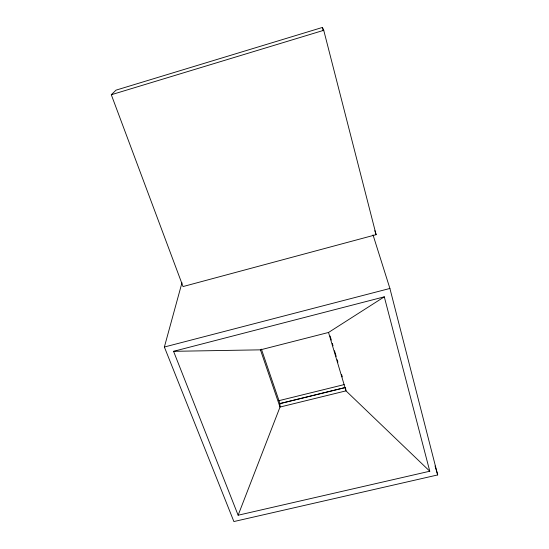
<?xml version="1.0" encoding="UTF-8"?>
<svg xmlns="http://www.w3.org/2000/svg" width="549" height="549" viewBox="0 0 549 549"><rect width="100%" height="100%" fill="white"/><g stroke="black" fill="none" stroke-linecap="round" stroke-linejoin="round"><path stroke-width="0.82" d="M373.018 234.91L389.907 288.458L437.697 474.933L233.888 521.55L164.371 347.016L181.973 282.749M238.129 515.223L173.566 351.319L384.3 296.831L429.771 471.227L238.129 515.223L280.017 407.049L280.004 403.625L261.399 349.137M111.303 94.737L116.031 90.139L322.393 27.45L323.745 30.312L376.12 234.684L183.037 286.557L111.303 94.737L323.745 30.312M173.566 351.319L260.446 349.843L328.528 332.468L384.3 296.831M164.371 347.016L389.907 288.458M278.398 400.797L344.154 384.602M279.64 403.632L345.218 387.512M280.004 403.625L345.479 387.532L345.98 390.867L429.771 471.227M260.446 349.843L280.017 407.049L345.98 390.867L328.528 332.468M374.823 230.69L376.12 234.684M330.1 335.995L331.315 340.085M332.296 343.358L333.03 345.815M334.492 350.722L336.201 356.445M337.182 359.719L337.909 362.175M341.574 374.445L342.308 376.895M435.055 465.971L437.697 474.933M322.393 27.45L323.244 30.771"/></g></svg>
